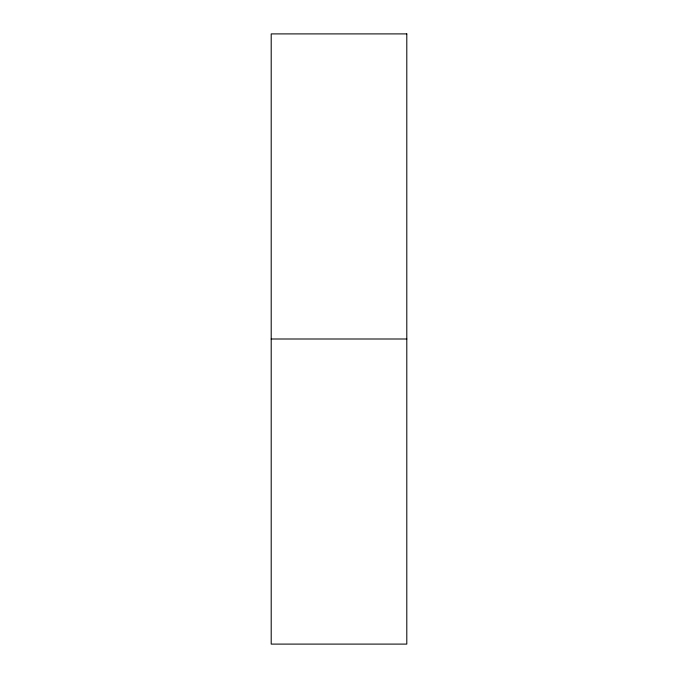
<?xml version="1.0" encoding="UTF-8"?>
<svg xmlns="http://www.w3.org/2000/svg" width="678" height="678" viewBox="0 0 678 678"><rect width="100%" height="100%" fill="white"/><g stroke="black" fill="none" stroke-linecap="round" stroke-linejoin="round"><path stroke-width="1.02" d="M271.2 339L406.8 339M406.8 33.9L271.2 33.9L271.2 644.1L406.8 644.1L406.8 33.9"/></g></svg>
